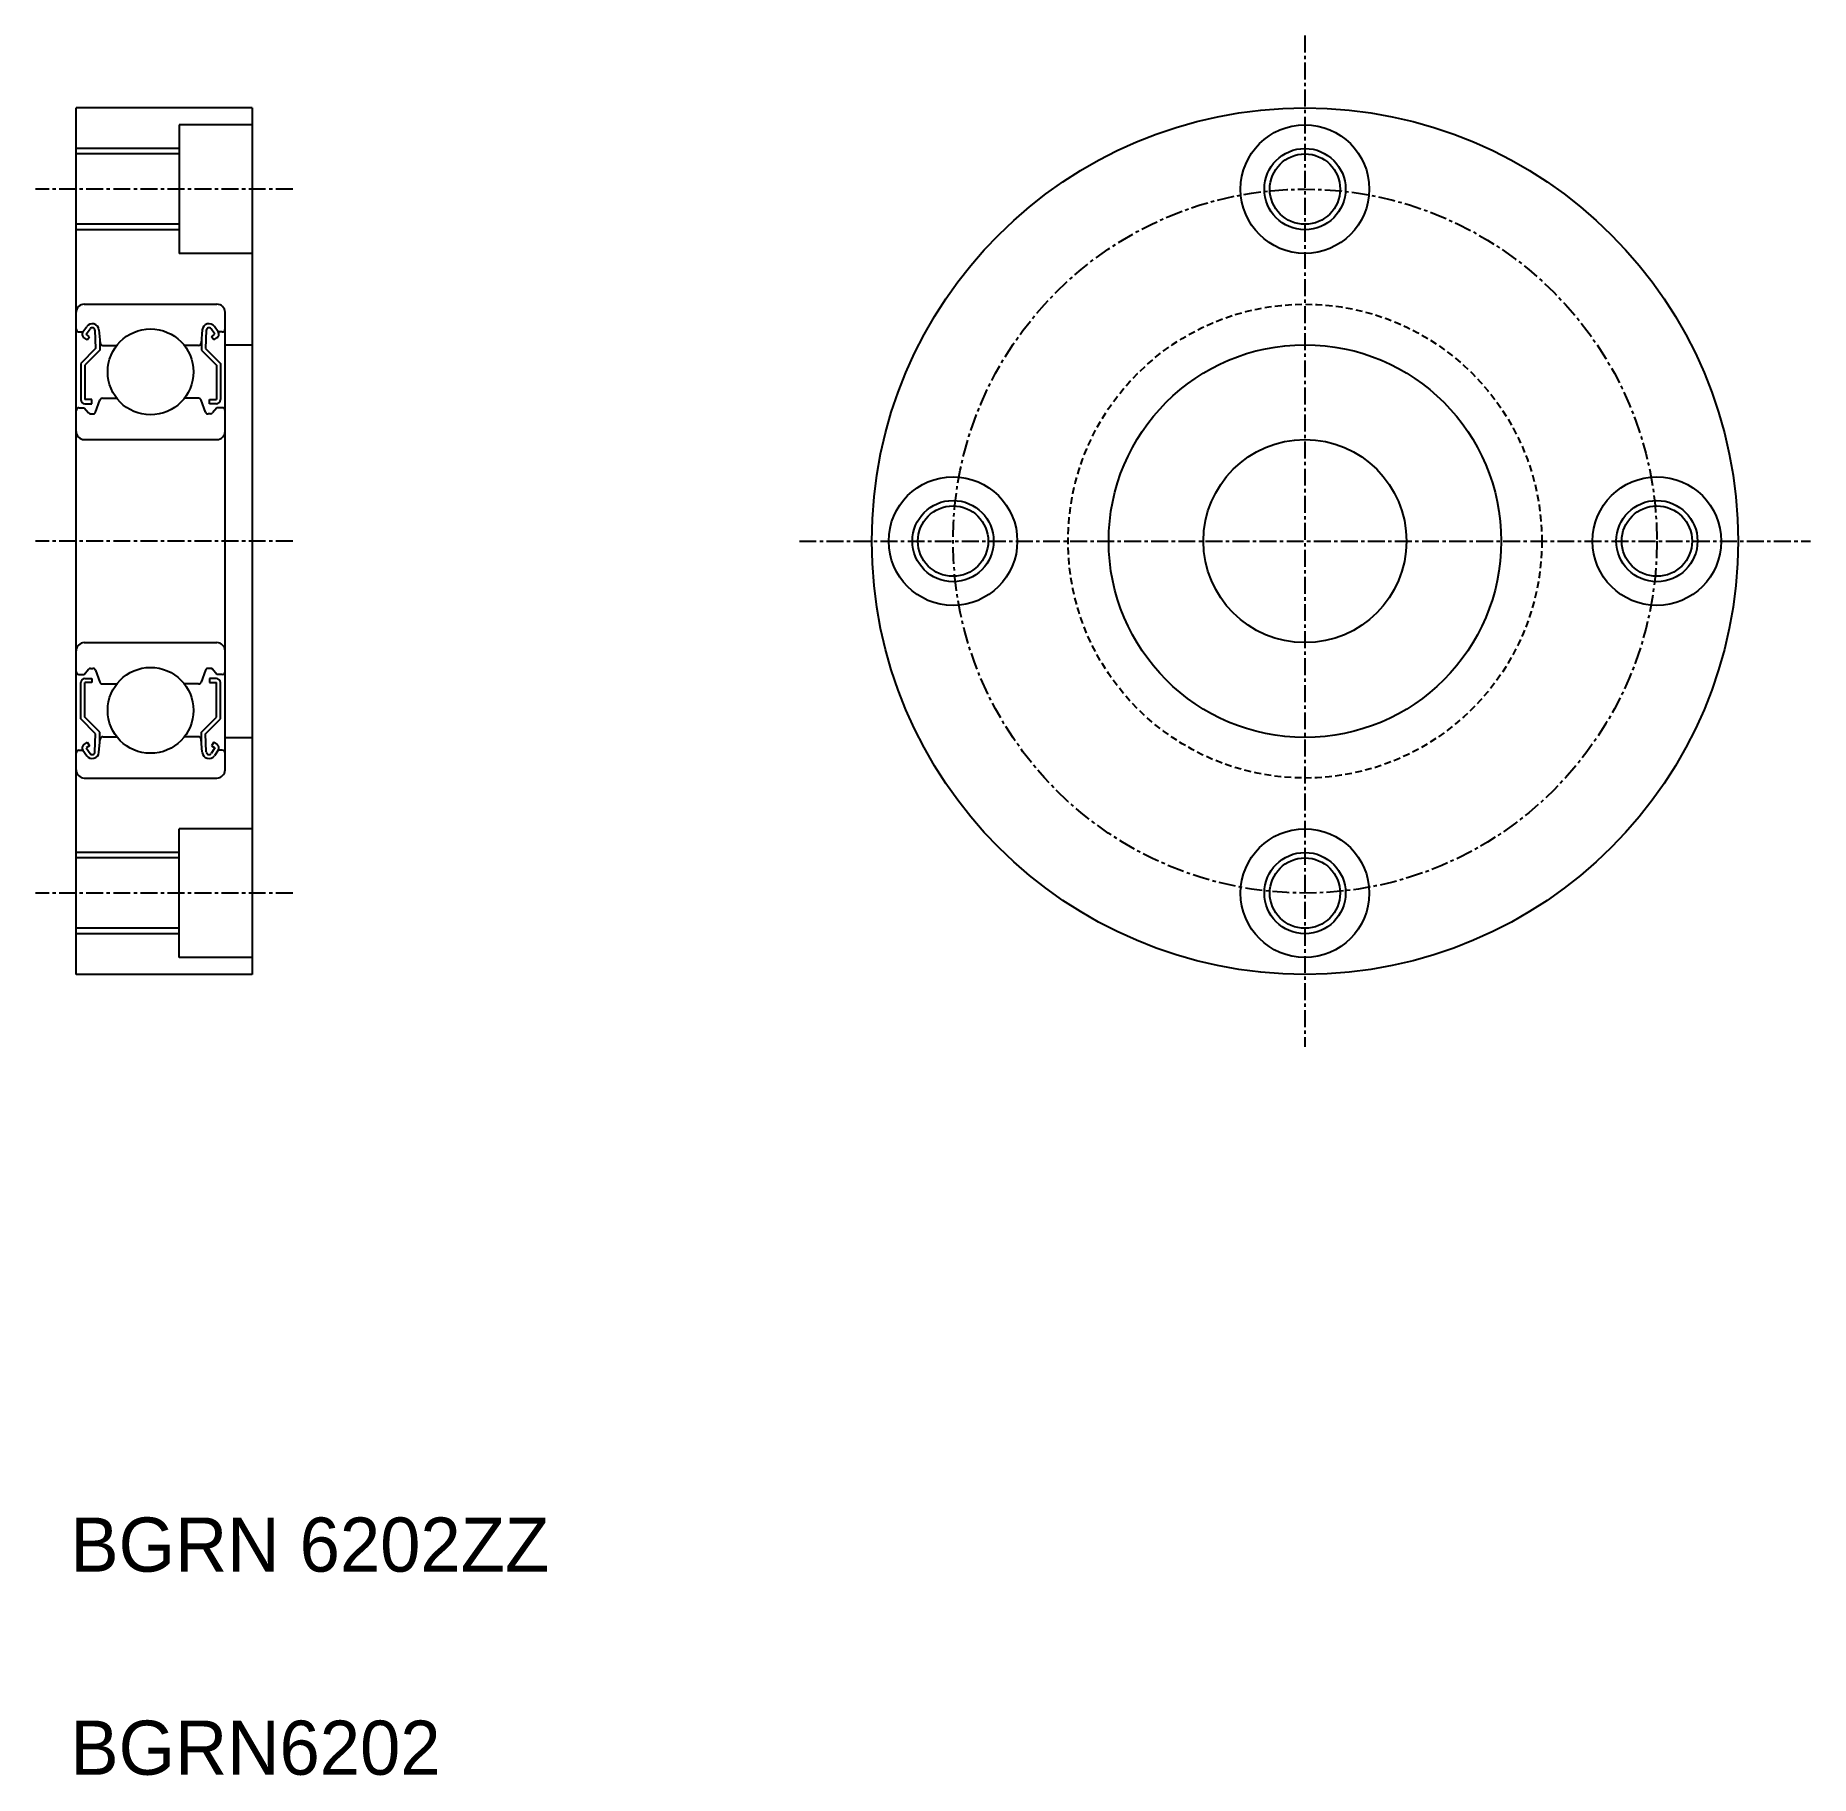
# Model space of a CAD drawing. Extents: x 166 to 297, y 77 to 206.
import ezdxf

# ---------------------------------------------------------------- set-up
doc = ezdxf.new("R2010")
doc.units = 0
doc.linetypes.add('CENTER', pattern=[2, 1.25, -0.25, 0.25, -0.25])
doc.linetypes.add('DASHED', pattern=[0.75, 0.5, -0.25])
doc.layers.get('0').update_dxf_attribs({"linetype": 'CONTINUOUS'})
doc.layers.add('CENTER', color=1, linetype='CENTER')

msp = doc.modelspace()

# ---------------------------------------------------------------- linework, layer by layer
for p, q in [((168.83, 136.39), (168.83, 200.39)), ((181.83, 200.39), (168.83, 200.39)), ((175.33, 200.39), (175.33, 200.39)), ((178.58, 200.39), (178.58, 200.39)), ((181.83, 200.39), (181.83, 136.39)), ((176.43, 199.14), (176.43, 189.64)), ((181.83, 199.14), (176.43, 199.14)), ((176.43, 196.99), (168.83, 196.99)), ((176.43, 191.79), (168.83, 191.79)), ((181.83, 189.64), (176.43, 189.64)), ((168.83, 151.49), (168.83, 185.29)), ((169.43, 185.89), (179.23, 185.89)), ((179.83, 151.49), (179.83, 185.29)), ((169.03, 183.84), (169.33, 183.84)), ((169.33, 183.84), (169.61, 184.24)), ((169.57, 183.67), (169.86, 184.07)), ((169.82, 183.49), (169.57, 183.67)), ((170.22, 183.96), (170.27, 182.61)), ((170.51, 183.99), (170.6, 183.02)), ((178.14, 183.99), (178.06, 183.02)), ((178.44, 183.96), (178.39, 182.61)), ((179.08, 183.67), (178.8, 184.07)), ((178.84, 183.49), (179.08, 183.67)), ((179.33, 183.84), (179.05, 184.24)), ((179.63, 183.84), (179.33, 183.84)), ((170.27, 182.61), (169.17, 181.51)), ((169.65, 183.25), (169.4, 183.42)), ((170.57, 182.49), (169.47, 181.39)), ((169.65, 183.25), (169.82, 183.49)), ((170.57, 183.36), (170.57, 182.49)), ((170.8, 182.84), (171.82, 182.84)), ((177.86, 182.84), (176.83, 182.84)), ((178.09, 183.36), (178.09, 182.49)), ((178.09, 182.49), (179.19, 181.39)), ((178.39, 182.61), (179.49, 181.51)), ((179.01, 183.25), (178.84, 183.49)), ((179.01, 183.25), (179.25, 183.42)), ((179.83, 182.89), (181.83, 182.89)), ((169.17, 181.51), (169.17, 178.84)), ((169.47, 181.39), (169.47, 178.84)), ((179.19, 181.39), (179.19, 178.84)), ((179.49, 181.51), (179.49, 178.84)), ((169.99, 178.84), (169.47, 178.84)), ((169.47, 178.54), (169.99, 178.54)), ((169.99, 178.54), (169.99, 178.84)), ((170.26, 177.92), (170.58, 178.81)), ((170.77, 178.94), (171.82, 178.94)), ((177.88, 178.94), (176.83, 178.94)), ((178.39, 177.92), (178.07, 178.81)), ((178.67, 178.84), (179.19, 178.84)), ((178.67, 178.54), (178.67, 178.84)), ((179.19, 178.54), (178.67, 178.54)), ((169.03, 178.24), (169.43, 178.24)), ((169.43, 178.24), (169.75, 177.86)), ((169.9, 177.79), (170.07, 177.79)), ((178.76, 177.79), (178.58, 177.79)), ((179.23, 178.24), (178.91, 177.86)), ((179.63, 178.24), (179.23, 178.24)), ((169.43, 175.89), (179.23, 175.89)), ((168.83, 168.39), (168.83, 168.39)), ((168.83, 160.14), (168.83, 160.14)), ((169.43, 160.89), (179.23, 160.89)), ((169.43, 158.54), (169.75, 158.92)), ((169.9, 158.99), (170.07, 158.99)), ((170.26, 158.86), (170.58, 157.97)), ((178.39, 158.86), (178.07, 157.97)), ((178.76, 158.99), (178.58, 158.99)), ((179.23, 158.54), (178.91, 158.92)), ((169.03, 158.54), (169.43, 158.54)), ((169.17, 155.26), (169.17, 157.94)), ((169.47, 158.24), (169.99, 158.24)), ((169.47, 155.39), (169.47, 157.94)), ((169.99, 157.94), (169.47, 157.94)), ((169.99, 158.24), (169.99, 157.94)), ((170.77, 157.84), (171.82, 157.84)), ((177.88, 157.84), (176.83, 157.84)), ((178.67, 158.24), (178.67, 157.94)), ((179.19, 158.24), (178.67, 158.24)), ((178.67, 157.94), (179.19, 157.94)), ((179.19, 155.39), (179.19, 157.94)), ((179.63, 158.54), (179.23, 158.54)), ((179.49, 155.26), (179.49, 157.94)), ((170.27, 154.16), (169.17, 155.26)), ((170.57, 154.29), (169.47, 155.39)), ((178.09, 154.29), (179.19, 155.39)), ((178.39, 154.16), (179.49, 155.26)), ((169.65, 153.53), (169.4, 153.36)), ((169.65, 153.53), (169.82, 153.28)), ((170.22, 152.82), (170.27, 154.16)), ((170.51, 152.79), (170.6, 153.76)), ((170.57, 153.42), (170.57, 154.29)), ((170.8, 153.94), (171.82, 153.94)), ((177.86, 153.94), (176.83, 153.94)), ((178.14, 152.79), (178.06, 153.76)), ((178.09, 153.42), (178.09, 154.29)), ((178.44, 152.82), (178.39, 154.16)), ((179.01, 153.53), (178.84, 153.28)), ((179.01, 153.53), (179.25, 153.36)), ((179.83, 153.89), (181.83, 153.89)), ((169.03, 152.94), (169.33, 152.94)), ((169.33, 152.94), (169.61, 152.54)), ((169.82, 153.28), (169.57, 153.11)), ((169.57, 153.11), (169.86, 152.71)), ((179.08, 153.11), (178.8, 152.71)), ((178.84, 153.28), (179.08, 153.11)), ((179.33, 152.94), (179.05, 152.54)), ((179.63, 152.94), (179.33, 152.94)), ((169.43, 150.89), (179.23, 150.89)), ((176.43, 137.64), (176.43, 147.14)), ((181.83, 147.14), (176.43, 147.14)), ((176.43, 144.99), (168.83, 144.99)), ((176.43, 139.79), (168.83, 139.79)), ((181.83, 136.39), (168.83, 136.39)), ((181.83, 137.64), (176.43, 137.64))]:
    msp.add_line(p, q)
at = {"color": 3}
for p, q in [((176.43, 197.39), (168.83, 197.39)), ((176.43, 191.39), (168.83, 191.39)), ((176.43, 145.39), (168.83, 145.39)), ((176.43, 139.39), (168.83, 139.39))]:
    msp.add_line(p, q, dxfattribs=at)
for centre, radius in [((259.61, 168.39), 32), ((259.61, 194.39), 4.75), ((259.61, 194.39), 2.6), ((174.33, 180.89), 3.17), ((259.61, 168.39), 14.5), ((259.61, 168.39), 7.5), ((233.61, 168.39), 4.75), ((285.61, 168.39), 4.75), ((233.61, 168.39), 2.6), ((285.61, 168.39), 2.6), ((174.33, 155.89), 3.17), ((259.61, 142.39), 4.75), ((259.61, 142.39), 2.6)]:
    msp.add_circle(centre, radius)
for centre in [(259.61, 194.39), (233.61, 168.39), (285.61, 168.39), (259.61, 142.39)]:
    msp.add_circle(centre, 3, dxfattribs=at)
at = {"color": 3, "linetype": 'DASHED'}
msp.add_circle((259.61, 168.39), 17.5, dxfattribs=at)
for centre, radius, start, end in [((169.43, 185.29), 0.6, 90, 180), ((179.23, 185.29), 0.6, 0, 90), ((169.03, 184.04), 0.2, 180, 270), ((169.57, 183.67), 0.3, 144.9356, 235.0377), ((170.02, 183.95), 0.5, 5.065, 144.9356), ((170.02, 183.95), 0.2, 2.1312, 144.9367), ((178.64, 183.95), 0.5, 35.0644, 174.935), ((178.64, 183.95), 0.2, 35.0633, 177.8688), ((179.08, 183.67), 0.3, 304.9623, 35.0644), ((179.63, 184.04), 0.2, 270, 0), ((170.8, 183.04), 0.2, 185.065, 270), ((177.86, 183.04), 0.2, 270, 354.935), ((169.47, 178.84), 0.3, 180, 270), ((170.77, 178.74), 0.2, 90, 159.9703), ((177.88, 178.74), 0.2, 20.0297, 90), ((179.19, 178.84), 0.3, 270, 0), ((169.03, 178.04), 0.2, 90, 180), ((169.9, 177.99), 0.2, 219.997, 270), ((170.07, 177.99), 0.2, 270, 339.9703), ((178.58, 177.99), 0.2, 200.0297, 270), ((178.76, 177.99), 0.2, 270, 320.003), ((179.63, 178.04), 0.2, 0, 90), ((169.43, 176.49), 0.6, 180, 270), ((179.23, 176.49), 0.6, 270, 0), ((169.43, 160.29), 0.6, 90, 180), ((179.23, 160.29), 0.6, 0, 90), ((169.03, 158.74), 0.2, 180, 270), ((169.9, 158.79), 0.2, 90, 140.003), ((170.07, 158.79), 0.2, 20.0297, 90), ((178.58, 158.79), 0.2, 90, 159.9703), ((178.76, 158.79), 0.2, 39.997, 90), ((179.63, 158.74), 0.2, 270, 0), ((169.47, 157.94), 0.3, 90, 180), ((170.77, 158.04), 0.2, 200.0297, 270), ((177.88, 158.04), 0.2, 270, 339.9703), ((179.19, 157.94), 0.3, 0, 90), ((170.8, 153.74), 0.2, 90, 174.935), ((177.86, 153.74), 0.2, 5.065, 90), ((169.03, 152.74), 0.2, 90, 180), ((169.57, 153.11), 0.3, 124.9623, 215.0644), ((170.02, 152.83), 0.5, 215.0644, 354.935), ((170.02, 152.82), 0.2, 215.0633, 357.8688), ((178.64, 152.83), 0.5, 185.065, 324.9356), ((178.64, 152.82), 0.2, 182.1312, 324.9367), ((179.08, 153.11), 0.3, 324.9356, 55.0377), ((179.63, 152.74), 0.2, 0, 90), ((169.43, 151.49), 0.6, 180, 270), ((179.23, 151.49), 0.6, 270, 0)]:
    msp.add_arc(centre, radius, start, end)
at = {"layer": 'CENTER', "color": 1, "linetype": 'CENTER'}
for p, q in [((259.61, 205.74), (259.61, 131.04)), ((184.83, 194.39), (165.83, 194.39)), ((184.83, 168.39), (165.83, 168.39)), ((222.26, 168.39), (296.96, 168.39)), ((184.83, 142.39), (165.83, 142.39))]:
    msp.add_line(p, q, dxfattribs=at)
msp.add_circle((259.61, 168.39), 26, dxfattribs=at)

# ---------------------------------------------------------------- texts
for s, p in [('BGRN 6202ZZ', (168.4, 92.27)), ('BGRN6202', (168.4, 77.27))]:
    msp.add_text(s, height=4).set_placement(p)

doc.saveas('drawing.dxf')
